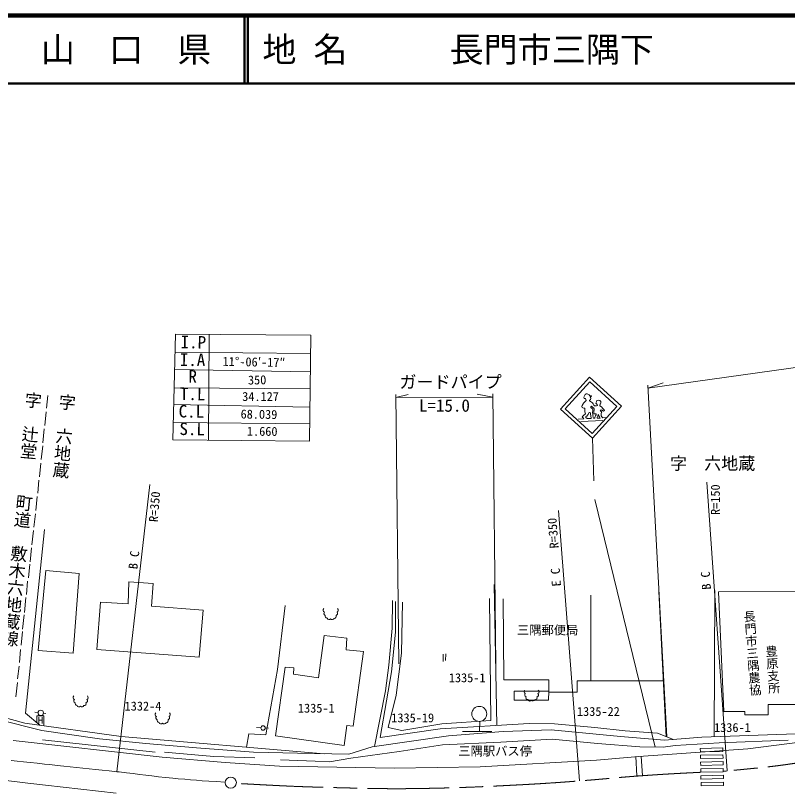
# Model space of a CAD drawing. Units: millimetres, scale not verified. Extents: x 40000 to 680000, y 20000 to 380000.
# Drawn here: x 334142 to 447436, y 266540 to 380000 of the extents above; entities that cross this region are included whole.
import ezdxf
from ezdxf.enums import TextEntityAlignment as Align

# ---------------------------------------------------------------- set-up
doc = ezdxf.new("R2010")
doc.units = ezdxf.units.MM
doc.header["$LTSCALE"] = 1000
doc.linetypes.add('CHAIN', pattern=[18.5, 12, -1.5, 3.5, -1.5])
for name, color, linetype, lineweight in [('M-BGD', 7, 'Continuous', 13), ('M-BMK', 2, 'CHAIN', 13), ('M-TTL', 2, 'Continuous', 140), ('M-TTL-LINE', 7, 'Continuous', 50), ('M-TTL-TXT', 7, 'Continuous', 13)]:
    doc.layers.add(name, color=color, linetype=linetype, lineweight=lineweight)
doc.styles.add('@ＭＳ ゴシック', font='')
doc.styles.add('ＭＳ ゴシック', font='')
doc.styles.get('@ＭＳ ゴシック').set_extended_font_data('@MS Gothic')
doc.styles.get('ＭＳ ゴシック').set_extended_font_data('MS Gothic')

msp = doc.modelspace()

# ---------------------------------------------------------------- linework, layer by layer
at = {"layer": 'M-BGD'}
for p, q in [((357215, 317706), (357631, 333208)), ((357631, 333208), (377462, 333075)), ((362542, 333175), (362476, 317652)), ((377462, 333075), (377274, 317501)), ((474228, 331928), (426960, 325310)), ((357560, 330568), (377429, 330378)), ((357492, 328032), (377397, 327690)), ((429738, 274109), (426936, 325754)), ((426960, 325310), (429187, 326072)), ((357421, 325370), (377367, 325194)), ((338874, 324219), (338702, 322345)), ((389961, 324384), (390422, 284832)), ((389966, 323941), (391781, 324366)), ((389966, 323941), (404201, 323967)), ((404201, 323967), (401895, 324402)), ((404195, 324468), (404622, 284660)), ((417565, 323998), (417682, 324262)), ((417609, 323801), (417565, 323998)), ((417785, 323797), (417609, 323801)), ((417682, 324262), (417747, 324370)), ((417712, 323282), (417778, 323387)), ((417747, 324370), (417896, 324447)), ((417778, 323387), (417831, 323437)), ((417904, 323498), (417785, 323797)), ((417831, 323437), (417904, 323498)), ((417896, 324447), (418048, 324466)), ((418048, 324466), (418251, 324393)), ((418251, 324393), (418336, 324314)), ((418336, 324314), (418425, 324178)), ((418382, 323554), (418376, 323437)), ((418376, 323437), (418544, 323350)), ((418451, 323581), (418382, 323554)), ((418425, 324178), (418647, 324199)), ((418544, 323620), (418451, 323581)), ((418643, 324023), (418478, 324039)), ((418478, 324039), (418572, 323774)), ((418572, 323774), (418544, 323620)), ((418647, 324199), (418643, 324023)), ((419402, 323318), (419465, 323485)), ((419465, 323485), (419720, 323544)), ((419720, 323544), (419899, 323481)), ((419899, 323481), (420035, 323323)), ((357354, 322892), (377334, 322528)), ((417268, 322615), (417300, 322774)), ((417290, 322481), (417268, 322615)), ((417381, 322391), (417290, 322481)), ((417300, 322774), (417424, 323016)), ((417540, 322358), (417381, 322391)), ((417424, 323016), (417514, 323107)), ((417514, 323107), (417712, 323282)), ((417674, 322357), (417540, 322358)), ((417693, 322286), (417674, 322357)), ((417676, 322144), (417693, 322286)), ((418544, 323350), (418811, 323139)), ((418570, 322456), (418579, 322608)), ((418664, 322355), (418570, 322456)), ((418579, 322608), (418655, 322674)), ((418655, 322674), (418742, 322589)), ((418836, 322248), (418664, 322355)), ((418742, 322589), (418863, 322453)), ((418811, 323139), (418912, 322992)), ((418878, 322130), (418836, 322248)), ((418863, 322453), (418950, 322394)), ((418912, 322992), (418990, 322819)), ((418950, 322394), (419039, 322273)), ((418990, 322819), (419041, 322739)), ((419039, 322273), (419052, 322085)), ((419041, 322739), (419088, 322718)), ((419088, 322718), (419393, 322720)), ((419329, 323104), (419402, 323318)), ((419392, 323001), (419329, 323104)), ((419514, 322901), (419392, 323001)), ((419393, 322720), (419533, 322738)), ((419533, 322738), (419514, 322901)), ((419946, 322956), (419905, 322813)), ((419905, 322813), (419909, 322731)), ((419909, 322731), (420128, 322553)), ((419991, 323005), (419946, 322956)), ((420056, 323125), (419991, 323005)), ((420035, 323323), (420056, 323125)), ((420128, 322553), (420350, 322317)), ((420350, 322317), (420487, 322147)), ((338624, 321836), (338435, 319810)), ((417298, 321061), (417410, 321208)), ((417410, 321208), (417577, 321366)), ((417577, 321366), (417667, 321457)), ((417667, 321457), (417780, 321572)), ((417677, 321946), (417676, 322144)), ((417699, 321805), (417677, 321946)), ((417759, 321690), (417699, 321805)), ((417780, 321572), (417759, 321690)), ((417831, 321143), (417992, 321211)), ((417844, 320992), (417831, 321143)), ((417992, 321211), (418101, 321337)), ((418101, 321337), (418199, 321457)), ((418199, 321457), (418263, 321660)), ((418263, 321660), (418368, 321750)), ((418368, 321750), (418466, 321730)), ((418466, 321730), (418504, 321568)), ((418504, 321568), (418577, 321146)), ((418577, 321146), (418602, 320996)), ((418794, 321791), (418869, 321972)), ((418800, 321645), (418794, 321791)), ((418847, 321527), (418800, 321645)), ((418886, 321361), (418847, 321527)), ((418857, 321072), (418899, 321199)), ((418869, 321972), (418878, 322130)), ((418899, 321199), (418886, 321361)), ((419007, 321921), (418997, 321695)), ((418997, 321695), (419007, 321591)), ((419052, 322085), (419007, 321921)), ((419007, 321591), (419046, 321525)), ((419046, 321525), (419182, 321521)), ((419253, 321236), (419172, 321060)), ((419182, 321521), (419297, 321526)), ((419345, 321392), (419253, 321236)), ((419297, 321526), (419365, 321524)), ((419365, 321524), (419345, 321392)), ((419480, 321056), (419544, 321149)), ((419544, 321149), (419600, 321250)), ((419600, 321250), (419657, 321416)), ((419657, 321416), (419760, 321310)), ((419760, 321310), (419750, 321185)), ((419750, 321185), (419820, 321071)), ((420032, 322092), (419941, 322017)), ((419941, 322017), (420100, 321884)), ((420111, 322142), (420032, 322092)), ((420142, 321710), (420076, 321613)), ((420076, 321613), (420095, 321450)), ((420095, 321450), (420104, 321262)), ((420100, 321884), (420163, 321781)), ((420104, 321262), (420206, 321079)), ((420220, 322077), (420111, 322142)), ((420163, 321781), (420142, 321710)), ((420282, 322009), (420220, 322077)), ((420450, 321923), (420282, 322009)), ((420586, 322023), (420450, 321923)), ((420487, 322147), (420586, 322023)), ((357284, 320267), (377305, 320060)), ((416712, 320758), (417532, 320795)), ((420342, 320569), (417093, 320424)), ((417479, 320896), (417298, 321061)), ((417532, 320795), (417479, 320896)), ((418039, 320831), (417844, 320992)), ((418597, 320850), (418039, 320831)), ((418638, 320870), (418597, 320850)), ((418602, 320996), (418638, 320870)), ((418954, 320888), (418857, 321072)), ((419152, 320913), (418954, 320888)), ((419167, 320939), (419152, 320913)), ((419172, 321060), (419167, 320939)), ((419512, 320913), (419480, 321056)), ((419948, 320914), (419512, 320913)), ((419820, 321071), (419948, 320914)), ((420206, 321079), (420303, 321013)), ((420303, 321013), (420341, 320956)), ((420341, 320956), (420722, 320973)), ((338367, 319308), (338176, 317269)), ((377274, 317501), (357215, 317706)), ((418796, 317939), (418988, 311720)), ((338143, 316845), (337931, 314819)), ((337867, 314316), (337656, 312290)), ((337591, 311784), (337403, 309893)), ((349026, 269012), (353849, 311167)), ((435571, 311502), (438581, 269121)), ((337341, 309408), (337133, 307359)), ((419152, 308973), (428032, 272624)), ((337104, 306841), (336849, 304900)), ((416932, 267661), (413830, 307362)), ((338388, 304563), (335597, 277595)), ((336809, 304404), (336542, 302326)), ((336506, 301861), (336301, 299835)), ((336255, 299492), (336044, 297446)), ((337455, 286785), (338591, 298540)), ((338591, 298540), (343468, 298117)), ((343468, 298117), (342600, 286384)), ((335738, 294997), (335923, 296955)), ((350679, 293660), (350783, 296882)), ((350783, 296882), (354362, 296630)), ((354362, 296630), (354109, 293303)), ((404792, 275786), (404396, 296466)), ((429641, 274148), (428542, 295434)), ((436651, 274133), (436780, 295591)), ((437323, 295414), (449455, 295444)), ((438080, 277845), (437323, 295414)), ((335461, 292371), (335676, 294597)), ((346076, 286963), (346640, 293882)), ((346640, 293882), (350679, 293660)), ((389395, 290098), (389469, 294137)), ((389930, 293988), (389900, 289500)), ((390928, 293899), (390772, 286392)), ((403891, 276503), (403717, 294435)), ((405729, 294390), (405796, 282491)), ((418566, 282327), (418571, 294908)), ((354109, 293303), (361682, 292695)), ((372612, 283991), (373726, 293409)), ((335197, 289915), (335415, 292040)), ((361682, 292695), (361088, 285805)), ((334963, 287589), (335154, 289576)), ((388935, 284634), (389395, 290098)), ((389900, 289500), (389336, 283665)), ((378591, 282788), (379418, 288999)), ((379418, 288999), (382779, 288603)), ((382779, 288603), (382652, 286904)), ((334714, 285035), (334885, 286956)), ((342600, 286384), (337455, 286785)), ((361088, 285805), (346076, 286963)), ((382652, 286904), (385226, 286632)), ((385226, 286632), (383693, 275687)), ((390772, 286392), (390014, 280223)), ((396909, 286277), (396889, 285188)), ((397275, 286287), (397266, 285346)), ((334459, 282620), (334666, 284511)), ((370882, 274445), (372612, 283991)), ((372300, 274258), (373696, 284370)), ((373696, 284370), (374973, 284236)), ((374973, 284236), (374929, 283329)), ((388456, 280880), (388935, 284634)), ((389336, 283665), (388608, 279433)), ((374929, 283329), (378591, 282788)), ((334172, 280017), (334429, 282125)), ((405796, 282491), (412404, 282476)), ((412404, 282476), (412389, 280694)), ((416546, 280694), (416546, 282342)), ((416546, 282342), (418566, 282327)), ((418566, 282327), (429217, 282357)), ((386818, 272716), (388456, 280880)), ((407331, 279513), (407346, 280820)), ((407346, 280820), (412390, 280849)), ((412390, 280849), (412350, 279513)), ((412389, 280694), (416546, 280694)), ((388608, 279433), (387658, 274028)), ((390014, 280223), (388834, 275501)), ((412350, 279513), (407331, 279513)), ((327646, 278259), (335509, 276121)), ((449416, 278892), (444602, 278892)), ((444602, 278892), (444602, 277360)), ((329262, 277241), (338001, 275051)), ((335597, 277595), (337698, 275823)), ((336995, 277769), (337461, 277706)), ((337281, 276174), (337279, 277195)), ((337279, 277195), (338308, 277189)), ((337582, 277004), (337582, 276080)), ((338071, 277004), (338058, 276073)), ((338260, 277598), (338605, 277551)), ((338308, 277189), (338328, 275737)), ((441181, 277845), (438080, 277845)), ((441181, 277360), (441181, 277845)), ((444602, 277360), (441181, 277360)), ((335509, 276121), (349652, 274194)), ((337582, 276568), (338065, 276568)), ((382756, 275773), (382362, 272866)), ((383693, 275687), (382756, 275773)), ((390839, 275077), (396719, 276035)), ((396459, 275294), (409536, 276066)), ((396719, 276035), (403891, 276503)), ((402268, 276395), (402211, 274922)), ((409536, 276066), (413244, 276048)), ((413244, 276048), (419174, 275483)), ((338001, 275051), (346450, 273818)), ((369517, 275487), (370151, 275464)), ((370803, 275441), (371288, 275423)), ((387658, 274028), (396459, 275294)), ((388834, 275501), (390839, 275077)), ((397687, 274292), (405728, 274916)), ((402211, 274922), (399756, 274922)), ((402211, 274922), (404059, 274922)), ((405728, 274916), (412766, 275161)), ((412766, 275161), (422901, 274159)), ((419174, 275483), (423629, 275028)), ((423629, 275028), (428341, 274662)), ((428341, 274662), (430699, 273729)), ((434884, 274069), (451084, 274649)), ((333821, 273572), (355671, 271144)), ((338130, 273707), (354647, 271875)), ((346450, 273818), (353265, 273135)), ((349652, 274194), (379418, 271656)), ((368040, 272626), (368388, 274564)), ((368388, 274564), (370882, 274445)), ((382362, 272866), (372300, 274258)), ((386497, 272670), (397687, 274292)), ((405381, 273329), (412887, 273797)), ((412887, 273797), (419546, 273173)), ((422901, 274159), (429405, 273624)), ((429405, 273624), (434884, 274069)), ((437426, 273235), (447524, 273635)), ((353265, 273135), (360705, 272497)), ((360705, 272497), (369079, 271873)), ((383082, 271591), (386497, 272670)), ((390457, 271970), (396805, 272951)), ((396805, 272951), (405381, 273329)), ((419546, 273173), (425761, 272639)), ((425599, 271261), (441591, 272375)), ((425761, 272639), (429169, 272616)), ((429169, 272616), (430937, 272878)), ((430937, 272878), (437426, 273235)), ((434639, 272427), (437936, 272496)), ((434639, 272427), (434650, 271927)), ((437946, 271996), (437936, 272496)), ((441591, 272375), (449231, 273333)), ((356030, 271854), (363247, 271265)), ((363247, 271265), (369260, 271028)), ((369079, 271873), (375539, 271725)), ((375539, 271725), (383082, 271591)), ((383352, 270983), (390457, 271970)), ((419395, 270693), (425599, 271261)), ((425312, 268407), (425154, 271221)), ((425936, 271285), (426147, 268425)), ((434650, 271927), (437946, 271996)), ((434660, 271427), (437957, 271496)), ((434660, 271427), (434671, 270927)), ((437967, 270996), (437957, 271496)), ((305920, 270803), (335972, 267350)), ((355671, 271144), (364892, 270343)), ((364892, 270343), (372877, 269814)), ((373032, 270745), (378096, 270552)), ((378096, 270552), (380204, 270478)), ((380204, 270478), (383352, 270983)), ((402345, 269724), (419395, 270693)), ((434671, 270927), (437967, 270996)), ((434681, 270427), (437978, 270496)), ((434681, 270427), (434692, 269927)), ((437988, 269996), (437978, 270496)), ((372877, 269814), (389716, 269546)), ((389716, 269546), (402345, 269724)), ((434692, 269927), (437988, 269996)), ((434702, 269427), (437999, 269497)), ((434702, 269427), (434713, 268927)), ((434713, 268927), (438009, 268997)), ((438009, 268997), (437999, 269497)), ((426147, 268425), (425312, 268407)), ((434723, 268428), (438020, 268497)), ((434723, 268428), (434734, 267928)), ((434734, 267928), (438030, 267997)), ((438030, 267997), (438020, 268497)), ((335972, 267350), (348913, 265858)), ((434744, 267428), (438041, 267497)), ((434744, 267428), (434755, 266928)), ((434755, 266928), (438051, 266997)), ((438051, 266997), (438041, 267497))]:
    msp.add_line(p, q, dxfattribs=at)
for points in [[(423090, 322636), (418393, 326930), (414099, 322233), (418796, 317939)], [(422384, 322605), (418425, 326224), (414805, 322265), (418764, 318646)]]:
    msp.add_lwpolyline(points, close=True, dxfattribs=at)
for centre, radius in [((337860, 277644), 403), ((402204, 277497), 1104), ((370476, 275423), 328), ((365733, 267405), 822)]:
    msp.add_circle(centre, radius, dxfattribs=at)
for centre, start, end in [((379593, 292719), 131.69645, 250.31174), ((381208, 292707), 295.5816, 51.83622), ((379706, 292226), 135.42172, 248.97879), ((379879, 291841), 159.44718, 269.02338), ((380918, 291818), 265.11615, 25.19228), ((381114, 292236), 284.47614, 41.84201), ((380160, 291631), 197.56364, 321.14954), ((380619, 291642), 221.4806, 335.92433), ((409061, 280763), 131.69645, 250.31174), ((409174, 280270), 135.42172, 248.97879), ((410582, 280280), 284.47614, 41.84201), ((410676, 280751), 295.5816, 51.83622), ((342891, 279904), 131.69645, 250.31174), ((343004, 279411), 135.42172, 248.97879), ((343177, 279025), 159.44718, 269.02338), ((344216, 279003), 265.11615, 25.19228), ((344412, 279421), 284.47614, 41.84201), ((344506, 279892), 295.5816, 51.83622), ((409347, 279884), 159.44718, 269.02338), ((409628, 279675), 197.56364, 321.14954), ((410086, 279685), 221.4806, 335.92433), ((410386, 279862), 265.11615, 25.19228), ((343458, 278816), 197.56364, 321.14954), ((343916, 278827), 221.4806, 335.92433), ((354934, 277405), 131.69645, 250.31174), ((355046, 276912), 135.42172, 248.97879), ((356455, 276922), 284.47614, 41.84201), ((356549, 277393), 295.5816, 51.83622), ((355219, 276526), 159.44718, 269.02338), ((355500, 276317), 197.56364, 321.14954), ((355959, 276328), 221.4806, 335.92433), ((356258, 276504), 265.11615, 25.19228)]:
    msp.add_arc(centre, 300, start, end, dxfattribs=at)
msp.add_open_spline([(438581, 269121), (438294, 269101), (438294, 269101), (438008, 269082)], degree=3, dxfattribs=at)
at = {"layer": 'M-BMK'}
msp.add_lwpolyline([(364915, 267479), (363601, 267560), (362500, 267630), (361549, 267693), (360687, 267755), (359851, 267821), (358978, 267895), (358007, 267982), (357247, 268053), (356139, 268163), (355125, 268274), (354176, 268385), (353262, 268497), (352352, 268612), (351416, 268730), (350425, 268851), (349347, 268976), (349026, 269012), (347906, 269135), (346864, 269246), (345882, 269350), (344942, 269447), (344026, 269541), (343116, 269634), (342193, 269729), (341241, 269827), (340240, 269931), (339173, 270044), (338426, 270125), (337314, 270246), (336292, 270360), (335332, 270468), (334411, 270573), (333502, 270677)], dxfattribs=at)
for points, knots in [([(456386, 271609), (453122, 270971), (452225, 270823), (449545, 270404), (445285, 269738), (443840, 269638), (438581, 269121)], [0, 0, 0, 0, 1, 1, 1, 2, 2, 2, 2]), ([(434713, 268927), (430567, 268716), (429491, 268659), (426147, 268425), (422544, 268173), (420534, 267933), (416932, 267661), (413539, 267404), (411638, 267268), (408240, 267090), (402725, 266802), (399633, 266655), (394111, 266556), (388948, 266462), (386054, 266549), (380892, 266678), (375285, 266818), (373463, 266923), (366548, 267296)], [0, 0, 0, 0, 1, 1, 1, 2, 2, 2, 3, 3, 3, 4, 4, 4, 5, 5, 5, 6, 6, 6, 6])]:
    msp.add_open_spline(points, degree=3, knots=knots, dxfattribs=at)
at = {"layer": 'M-TTL'}
msp.add_line((680000, 380000), (40000, 380000), dxfattribs=at)
at = {"layer": 'M-TTL-LINE'}
for p, q in [((367750, 380000), (367750, 370000)), ((368250, 380000), (368250, 370000)), ((40000, 370000), (680000, 370000))]:
    msp.add_line(p, q, dxfattribs=at)

# ---------------------------------------------------------------- texts
at = {"layer": 'M-BGD'}
for s, height, rotation, style, p in [('I.P', 1833, 358.948, 'ＭＳ ゴシック', (358351, 330623)), ('I.A', 1833, 359.375, 'ＭＳ ゴシック', (358242, 328025)), ('11°-06′-17″', 1320, 358.787, 'ＭＳ ゴシック', (364511, 328192)), ('R', 1833, 359.121, 'ＭＳ ゴシック', (359499, 325579)), ('350', 1320, 1.065, 'ＭＳ ゴシック', (368275, 325432)), ('字\u3000辻堂', 1833, 264.779, '@ＭＳ ゴシック', (335389, 324898)), ('T.L', 1833, 359.112, 'ＭＳ ゴシック', (358250, 323025)), ('字\u3000六地蔵', 1833, 264.779, '@ＭＳ ゴシック', (340375, 324610)), ('C.L', 1833, 358.926, 'ＭＳ ゴシック', (358060, 320464)), ('68.039', 1320, 359.177, 'ＭＳ ゴシック', (367167, 320456)), ('S.L', 1833, 358.969, 'ＭＳ ゴシック', (358180, 317883)), ('1.660', 1320, 359.574, 'ＭＳ ゴシック', (368098, 317928)), ('R=150', 1320, 90.238, 'ＭＳ ゴシック', (437910, 306695)), ('R=350', 1320, 85.358, 'ＭＳ ゴシック', (355415, 305577)), ('町道\u3000敷木六地蔵線', 1833, 264.109, '@ＭＳ ゴシック', (334068, 309867)), ('R=350', 1320, 94.468, 'ＭＳ ゴシック', (414254, 301868)), ('B C', 1320, 83.473, 'ＭＳ ゴシック', (352414, 298626)), ('E C', 1320, 94.117, 'ＭＳ ゴシック', (414586, 296273)), ('B C', 1320, 94.062, 'ＭＳ ゴシック', (436605, 295793)), ('長門市三隅農協', 1320, 274.365, '@ＭＳ ゴシック', (440727, 292612)), ('豊原支所', 1320, 274, '@ＭＳ ゴシック', (443941, 287519))]:
    msp.add_text(s, height=height, rotation=rotation, dxfattribs=dict(at, style=style)).set_placement(p, align=Align.BOTTOM_LEFT)
at = {"layer": 'M-BGD', "style": 'ＭＳ ゴシック'}
for s, height, p in [('ガードパイプ', 1833, (390491, 324749)), ('34.127', 1320, (367413, 323026)), ('L=15.0', 1833, (393348, 321291)), ('字\u3000六地蔵', 1833, (430199, 312792)), ('三隅郵便局', 1320, (407741, 288747)), ('1335-1', 1320, (397739, 281744)), ('1332-4', 1320, (350158, 277587)), ('1335-1', 1320, (375595, 277287)), ('1335-22', 1320, (416540, 276797)), ('1335-19', 1320, (389290, 275864)), ('1336-1', 1320, (436653, 274440)), ('三隅駅バス停', 1320, (399129, 270987))]:
    msp.add_text(s, height=height, dxfattribs=at).set_placement(p, align=Align.BOTTOM_LEFT)
at = {"layer": 'M-TTL-TXT', "style": 'ＭＳ ゴシック'}
msp.add_text('山\u3000口\u3000県', height=3666, dxfattribs=at).set_placement((350375, 375000), align=Align.MIDDLE_CENTER)
msp.add_text('地 名      長門市三隅下', height=3666, dxfattribs=at).set_placement((370380, 375000), align=Align.MIDDLE_LEFT)

doc.saveas('drawing.dxf')
